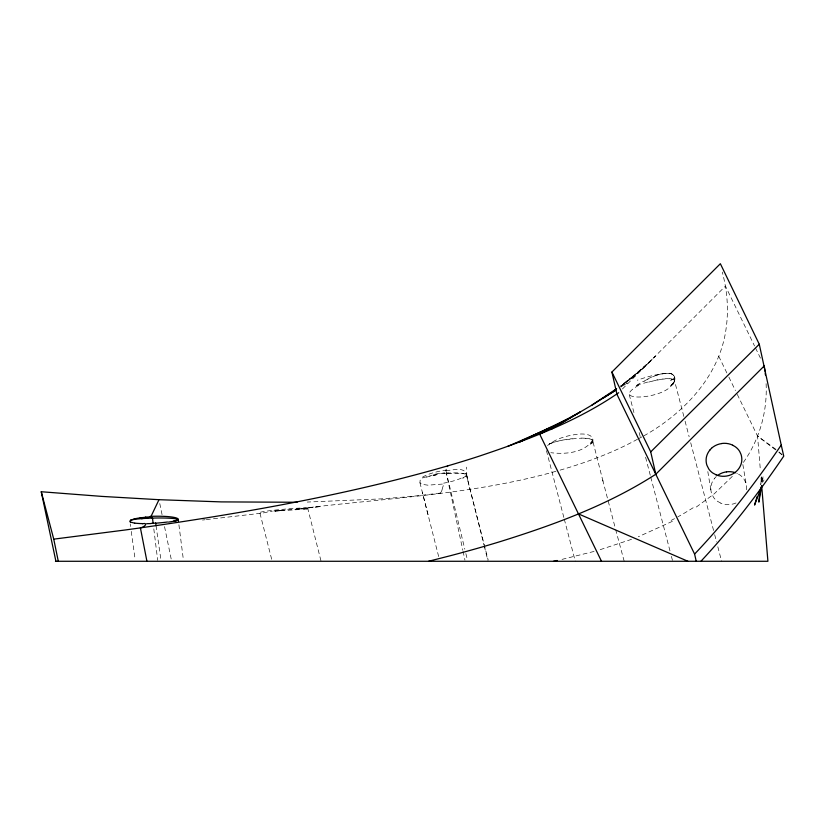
<?xml version="1.0" encoding="UTF-8"?>
<svg xmlns="http://www.w3.org/2000/svg" width="825" height="825" viewBox="0 0 825 825"><rect width="100%" height="100%" fill="white"/><g stroke="black" fill="none" stroke-linecap="round" stroke-linejoin="round"><path stroke-width="0.62" stroke-dasharray="4.12 3.09" d="M466.352 469.229L466.445 467.146M761.784 476.902L761.444 483.037L760.98 477.448M603.003 481.171L592.484 439.777L592.732 441.715C594.413 433.723 583.223 433.641 578.026 434.187C567.27 435.517 555.947 438.405 547.542 445.562M760.722 484.553L761.527 477.015M746.419 489.761L746.481 489.225A19.016 17.418 -9.5 0 0 745.759 482.769L744.449 479.861A16.954 15.531 -9.5 0 0 739.747 474.88L737.416 473.54M592.876 439.88C584.678 452.977 565.001 454.482 550.842 452.698M762.269 482.202L763.342 475.973L760.784 484.461M446.552 473.137L445.902 470.642L446.469 468.26M643.892 435.837C683.739 413.438 719.359 376.231 725.979 329.433C728.815 310.344 727.361 290.699 722.267 272.106M592.762 442.045L592.855 441.798A23.636 5.383 -6 0 0 592.876 441.086M592.773 442.014L592.793 441.973A23.09 5.259 -5.5 0 1 592.092 443.169M442.076 489.545L443.757 483.966L427.855 485.183L422.596 484.399L419.987 482.79L420.1 480.408L423.153 477.727L432.259 475.169M762.754 482.109L764.043 479.923M743.397 462.382C760.031 438.921 767.993 409.664 765.94 381.006M591.793 442.396L592.587 441.334L590.143 444.221M672.705 383.326C666.693 399.362 604.343 403.353 640.726 384.213M732.322 476.376L714.275 493.783L694.341 508.499M622.411 389.008L725.433 286.089L754.535 345.964M644.098 367.342L655.504 356.08L630.527 379.108L649.471 362.154L622.132 385.254L643.118 368.393L621.287 385.234M440.158 493.103L411.077 496.495L380.861 498.908L307.24 502.064M620.4 386.337L635.508 375.571L620.833 385.791M307.612 507.818L321.069 561.278M671.684 379.923C678.975 376.262 670.24 371.848 665.765 373.508C655.999 374.199 646.491 376.942 637.312 380.232M620.854 386.997L627.268 382.975L620.936 386.946M462.557 478.139L463.784 477.376M643.325 381.728L644.201 381.243M637.447 439.271C612.098 453.214 584.719 463.124 556.958 471.034M638.519 438.704L641.737 436.982M672.375 521.348L638.292 536.776M647.522 379.49L648.12 379.191M549.254 444.015L552.441 442.778M631.496 539.354L599.404 549.914M656.03 375.767L657.236 375.344M643.686 383.254L644.49 383.017A23.42 3.682 -14.7 0 1 647.862 382.037L648.522 381.851M594.052 551.44L559.639 559.969M555.761 471.353C471.343 495.196 382.965 498.114 296.433 509.118L320.956 506.478L304.384 508.365M656.483 379.964L657.638 379.737M566.094 439.529L564.877 439.735A23.657 4.527 -8.6 0 0 562.196 440.168M445.902 470.642C451.863 470.425 464.908 466.383 466.352 474.437L483.986 544.995M435.528 474.581L436.446 474.427M569.962 438.952L570.415 438.89A24.131 5.362 -8.6 0 1 572.127 438.725M307.147 508.973L304.373 509.211M202.507 520.049L205.064 519.75M206.333 519.595L260.886 513.263M444.293 473.395L446.325 473.189L462.835 550.275M273.745 511.015L276.406 510.768M665.713 373.405L665.445 373.426A21.718 8.879 -27.5 0 0 662.96 373.746A22.058 8.869 -27.2 0 0 661.702 373.993M448.48 473.014L446.438 473.179L464.815 549.172M280.438 510.397L282.171 510.252A24.018 0.825 -4.8 0 1 290.978 509.541A24.224 0.815 -4.8 0 1 295.185 509.283L296.371 509.2M304.157 509.231L303.012 509.314M276.241 511.036L274.993 511.118L302.476 509.345M277.705 510.933L279.613 510.799M665.435 378.727L665.765 378.716A24.245 6.93 -17.4 0 1 667.569 378.685L669.477 378.778M301.96 508.901L302.259 508.891A24.678 0.835 -4.8 0 0 296.598 509.169M580.635 438.137L581.677 438.137M306.157 508.778L307.684 508.819M585.647 438.343L586.327 438.415M669.611 373.478L669.188 373.416A21.347 8.828 -27.8 0 0 668.219 373.364L667.611 373.323A21.398 8.848 -27.9 0 0 665.744 373.364M671.117 379.005L672.045 379.232M720.875 503.147L717.647 501.414A16.789 15.386 -9.5 0 1 713.584 497.434L711.666 493.649A18.769 17.201 -9.5 0 1 710.954 486.616A16.057 14.716 -9.5 0 1 711.109 485.543A18.181 16.665 -9.5 0 1 714.594 478.397M672.241 374.282L671.591 373.993A22.007 8.993 -27.2 0 0 671.292 373.88M466.177 474.293L488.214 560.196M775.562 449.883L757.556 436.085L736.993 393.803M778.841 452.389L782.11 454.895M775.995 449.398L757.556 436.085L760.423 470.745M779.048 451.925L781.925 454.462M592.618 440.622L592.515 440.488A24.028 5.517 -7.1 0 0 591.773 439.859M419.925 482.697L428.247 515.563M755.504 347.964L760.846 358.937M718.75 356.266L727.186 373.622M728.877 377.097L735.415 390.545M683.842 416.429L674.572 380.964A24.203 6.353 -14.3 0 0 673.87 379.768M624.195 561.278L615.687 529.671M602.693 480.037L607.582 498.682M608.231 501.167L615.368 528.454M685.09 421.214L689.143 436.755M690.711 442.757L713.728 531.042M714.677 534.693L716.564 541.942M717.822 546.779L721.607 561.278M629.258 394.608L634.033 412.933M639.158 432.589L640.757 438.756M645.593 457.287L650.43 475.87M650.75 477.108L670.127 551.461M671.406 556.37L672.684 561.278M546.449 450.636L563.98 517.956M564.29 519.142L575.273 561.278M438.653 556.524L422.287 492.164M259.978 513.325L272.178 561.278M484.254 546.078L487.781 560.196M465.877 553.575L467.476 560.185M463.073 551.368L464.949 560.185M467.744 479.861L466.775 473.663M159.782 503.539L162.154 515.089M164.536 526.639L171.456 560.319M742.851 464.527L746.285 484.832M707.819 471.601L711.119 491.587M156.028 525.669L160.792 558.907M130.226 523.957L130.567 526.443M131.257 531.424L135.032 558.793M178.912 524.772L183.243 558.669M153.811 528.887L157.699 560.381M674.644 381.16L674.695 378.572M693.134 507.746A329.814 204.744 7.1 0 1 677.799 516.873M674.499 518.657A329.814 204.744 7.1 0 1 671.127 520.42M263.299 512.913A24.121 0.65 -9.3 0 1 272.332 511.18M260.277 512.273A24.152 1.186 -5.1 0 1 284.109 509.2A24.152 1.186 -5.1 0 1 307.385 508.076M277.551 510.768A23.688 0.588 -4.9 0 1 280.882 510.469M304.054 508.726A24.688 0.66 -4.3 0 1 306.714 508.685M305.941 508.757A24.472 0.536 -3.8 0 1 306.529 508.747M461.196 478.139A22.904 5.032 -10 0 1 443.664 483.151M466.599 474.406A25.214 4.548 -6.1 0 1 461.701 478.108M466.259 472.395A26.482 7.415 -8.1 0 1 463.103 478.16M422.431 477.232A23.853 5.992 -10.1 0 1 446.16 470.095M426.288 477.18A23.162 2.97 -7.6 0 1 435.239 475.282M433.455 475.417A22.997 3.187 -7.3 0 1 436.363 474.901M435.559 474.045A22.718 3.754 -6.7 0 1 444.593 472.88M446.5 473.189A25.276 4.651 -6.7 0 1 465.836 474.499M447.686 473.622A25.204 4.146 -7.2 0 1 463.557 473.756M464.887 473.478A26.524 4.95 -7.7 0 1 466.362 474.262M549.172 444.015A23.09 4.733 -8 0 1 550.646 443.386M550.667 443.365A23.162 4.682 -8.2 0 1 554.163 442.169M554.678 442.035A23.234 4.589 -8.4 0 1 557.896 441.169M558.071 441.127A23.286 4.527 -8.5 0 1 561.928 440.272M566.239 439.777A24.08 4.682 -8.6 0 1 569.889 439.23M572.22 438.9A24.307 5.507 -8.7 0 1 580.243 438.364M581.728 438.106A24.503 6.157 -9.3 0 1 585.709 438.312M586.616 438.302A24.492 6.053 -9 0 1 589.524 438.859M589.71 438.869A24.317 5.785 -8.2 0 1 591.896 439.797M592.67 440.612A23.801 5.445 -6.8 0 1 592.855 441.035M591.917 443.169A23.028 5.146 -6.5 0 1 590.329 444.221M636.632 385.45A22.883 3.97 -14.2 0 1 643.17 383.182M636.488 385.512A27.246 6.765 -25.6 0 1 642.737 381.573M648.667 382.099A23.832 3.877 -14.7 0 1 652.616 381.088M652.926 381.016A24.111 4.702 -14.8 0 1 656.174 380.294M657.339 380.088A24.245 5.672 -15.4 0 1 661.454 379.407M661.784 379.16A24.214 6.301 -16.2 0 1 662.918 379.026M662.846 379.129A24.265 6.538 -16.6 0 1 665.136 378.923M669.694 378.665A24.286 6.858 -17.2 0 1 671.303 378.912M672.313 379.129A24.296 6.548 -15.6 0 1 673.685 379.799M674.602 381.171A23.574 6.064 -11.5 0 1 672.983 383.646M673.819 383.584A22.925 5.919 -10 0 1 671.921 385.12M671.777 385.12A22.791 5.744 -10.8 0 1 670.715 385.749A27.844 12.076 -17.4 0 0 671.746 384.656M736.024 502.972A17.975 16.469 -9.5 0 1 720.854 503.188M736.766 473.199A17.975 16.469 -9.5 0 1 737.395 473.488M714.584 478.387A18.49 16.943 -9.5 0 1 716.265 476.603M442.076 489.937A405.209 19.81 90 0 1 440.158 493.154M433.455 474.818A22.883 3.589 -7.2 0 1 446.727 472.972M673.767 381.975A27.833 11.901 -18 0 1 671.911 384.656M674.788 377.675A26.936 11.23 -19.3 0 1 674.087 381.903M673.623 375.457A24.719 9.952 -23.3 0 1 674.654 377.231M672.138 374.354A22.987 9.271 -25.6 0 1 673.633 375.427M669.57 373.405A21.718 8.879 -27.5 0 1 671.261 373.797M657.319 375.024A22.997 9.023 -26.7 0 1 661.856 373.746M652.544 376.85A24.863 8.735 -25.6 0 1 656.112 375.447M647.873 378.871A26.142 8.312 -25.3 0 1 652.245 376.839M644.026 381.16A27.112 7.239 -25.3 0 1 647.357 379.397M671.591 379.923A22.791 5.682 -11 0 1 670.519 380.552"/><path stroke-width="1.24" d="M759.784 493.34L758.856 502.136L761.63 485.935M757.123 496.578L754.566 505.065L761.784 485.904M297.124 502.26L221.296 501.899L158.988 499.692L150.779 516.935L152.491 518.09L153.151 523.493M447.16 466.579L447.81 465.888M694.598 554.07L616.987 394.422L611.913 372.044L720.359 263.722L759.268 344.242L781.234 445.046C755.081 483.44 726.67 520.42 694.598 554.07L696.228 561.278M700.91 561.278C731.424 528.66 758.629 493.061 783.75 456.153L781.234 445.046M618.678 392.731C576.386 421.884 527.381 439.972 478.912 456.266A351.202 66.155 -10.1 0 1 447.954 465.805C347.356 494.928 243.953 513.026 140.405 527.876A767.384 144.54 -10.1 0 1 124.637 530.062L53.749 539.148L41.25 491.741L101.949 496.403L158.988 499.692M428.536 561.278L450.048 555.803A347.933 65.536 -10.1 0 0 500.363 541.561C554.287 524.741 608.087 505.013 655.792 474.241L764.239 365.918L764.981 371.168M655.792 474.241L650.719 451.873L759.268 344.242M616.327 389.06L613.357 391.359L616.378 389.204M601.497 561.278L539.663 434.084L580.357 411.923L550.801 429.361L591.989 405.075L616.636 388.709M591.989 405.075L615.512 390.338M603.003 398.197L615.667 390.256M539.663 434.084L566.981 419.327L518.739 442.334L553.121 426.504L507.777 446.387M553.493 561.278L557.174 560.495M140.147 517.832L141.044 517.718M145.231 517.285L145.819 517.234M141.457 518.667L142.457 518.595M147.005 518.306L147.613 518.286M151.119 523.555L146.685 523.689M41.25 491.741L55.904 561.278M55.45 561.278L767.91 561.278L761.722 486.389M142.354 523.7C149.098 522.483 144.396 527.123 140.405 527.876L146.932 561.278M134.661 523.163L130.639 522.112M578.469 513.903L687.916 561.278M716.152 474.829L712.924 473.107A16.789 15.386 -9.5 0 1 708.861 469.126L706.942 465.331A18.769 17.201 -9.5 0 1 706.231 458.298A16.057 14.716 -9.5 0 1 706.396 457.225A18.181 16.665 -9.5 0 1 709.871 450.079M732.693 445.222L735.023 446.573A16.954 15.531 -9.5 0 1 739.736 451.543L741.046 454.462A19.016 17.418 -9.5 0 1 741.747 460.907L741.706 461.443A15.953 14.613 -9.5 0 1 741.531 462.485A17.975 16.469 -9.5 0 1 716.131 474.87M611.913 372.044L650.719 451.873M53.749 539.148L58.286 561.278M155.688 523.298L156.028 525.669M178.468 521.297L178.241 519.554L173.828 521.08A24.276 2.207 -1.3 0 0 164.422 518.028A24.276 2.207 -1.3 0 0 130.639 520.224M765.218 373.034L765.425 374.963M174.322 521.08A23.43 2.465 -3.6 0 1 168.537 522.081M150.212 516.398A24.265 3.661 -1.4 0 1 173.858 517.337A24.265 3.661 -1.4 0 1 175.271 521.163M167.537 521.998A23.729 2.351 -4 0 1 155.647 523.194M155.626 523.122A24.595 3.001 -3.6 0 1 151.305 523.37M142.591 523.607A24.936 4.022 -4.2 0 1 134.908 523.112M130.474 522.132A23.275 3.671 -3.5 0 1 129.845 521.472A22.894 3.578 -2.8 0 1 130.938 520.224M130.866 520.224A24.348 3.847 -1.8 0 1 134.31 519.018M726.485 471.859A17.923 16.418 -9.5 0 1 735.508 472.746M717.657 475.396A17.799 16.304 -9.5 0 1 726.485 471.869M721.71 443.489A17.975 16.469 -9.5 0 1 732.672 445.17M711.501 448.243A17.799 16.304 -9.5 0 1 721.762 443.561M709.861 450.068A18.49 16.943 -9.5 0 1 711.542 448.284M145.654 517.162A23.935 3.785 -1.3 0 1 150.707 516.852M134.197 518.956A24.265 3.95 -1.2 0 1 145.138 517.316"/></g></svg>
